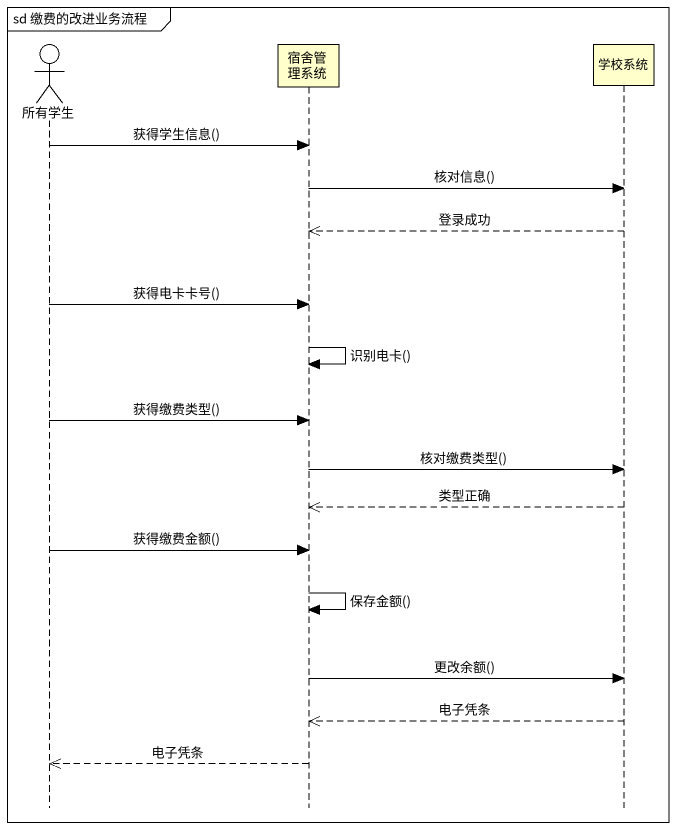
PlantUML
@startuml
mainframe sd 缴费的改进业务流程
hide footbox
actor 所有学生
participant 宿舍管理系统
participant 学校系统

所有学生 -> 宿舍管理系统 : 获得学生信息()
宿舍管理系统 -> 学校系统 : 核对信息()
学校系统 -->> 宿舍管理系统 : 登录成功
所有学生 -> 宿舍管理系统 : 获得电卡卡号()
宿舍管理系统 -> 宿舍管理系统 : 识别电卡()
所有学生 -> 宿舍管理系统 : 获得缴费类型()
宿舍管理系统 -> 学校系统 : 核对缴费类型()
学校系统 -->> 宿舍管理系统 : 类型正确
所有学生 -> 宿舍管理系统 : 获得缴费金额()
宿舍管理系统 -> 宿舍管理系统 : 保存金额()
宿舍管理系统 -> 学校系统 : 更改余额()
学校系统 -->> 宿舍管理系统 : 电子凭条
宿舍管理系统 -->> 所有学生 : 电子凭条
@enduml
